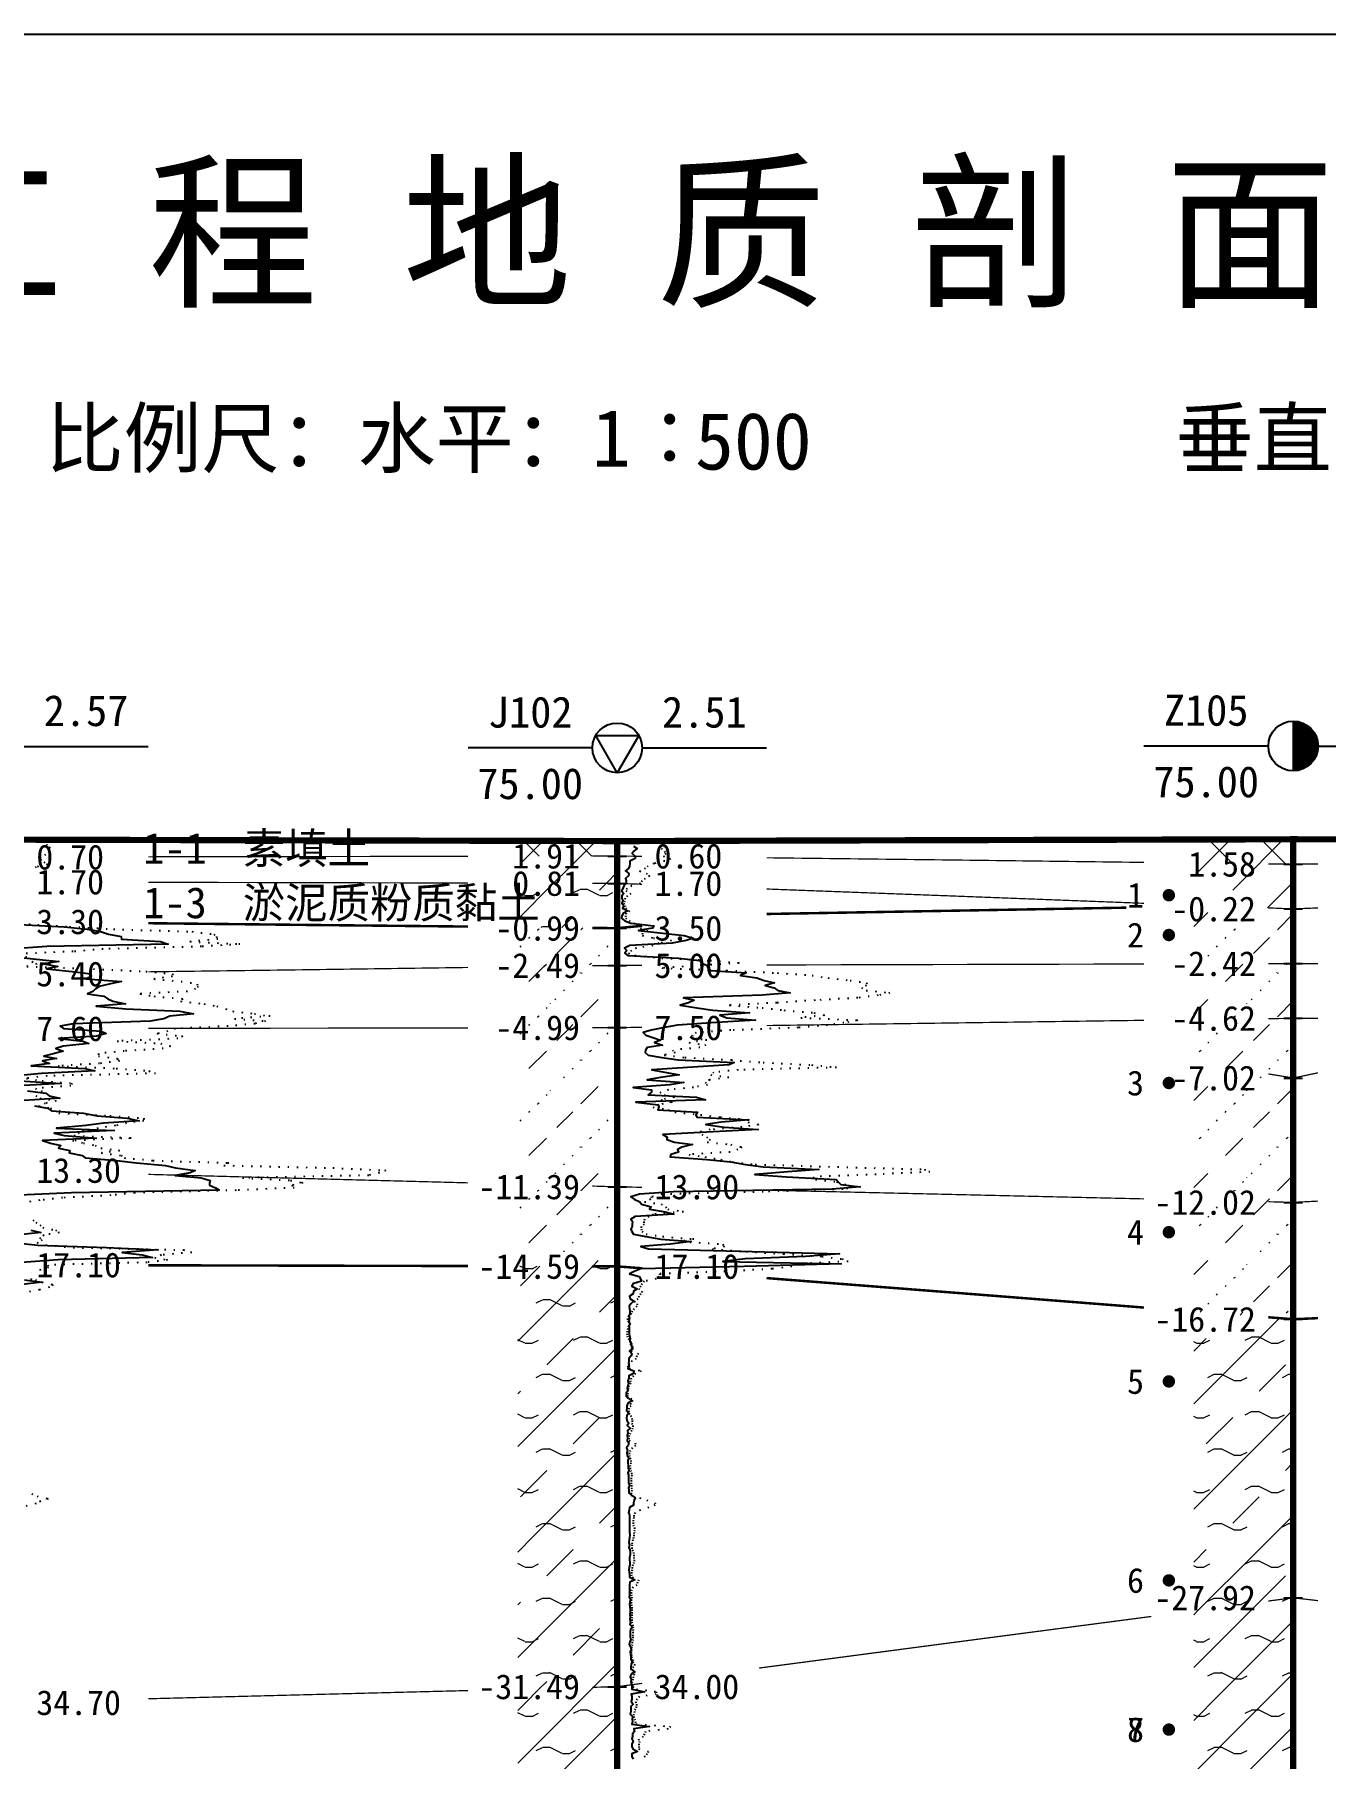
# Model space of a CAD drawing. Extents: x -37 to 3540, y -1485 to 297.
# Drawn here: x 2320.7 to 2424.5, y -747.6 to -609 of the extents above; entities that cross this region are included whole.
import ezdxf
from ezdxf.enums import TextEntityAlignment as Align

# ---------------------------------------------------------------- set-up
doc = ezdxf.new("R2010")
doc.units = 0
doc.linetypes.add('DOT', pattern=[6.35, 0, -6.35])
doc.layers.get('0').update_dxf_attribs({"linetype": 'CONTINUOUS'})
for name, color, linetype in [('CURVE', 200, 'CONTINUOUS'), ('FRAME', 7, 'CONTINUOUS'), ('HOLE', 41, 'CONTINUOUS'), ('SAMPLE', 1, 'CONTINUOUS'), ('STRATUM', 241, 'CONTINUOUS')]:
    doc.layers.add(name, color=color, linetype=linetype)
doc.layers.add('HATCH', color=7, linetype='CONTINUOUS', lineweight=13)
doc.styles.add('ST', font='')
doc.styles.get('ST').set_extended_font_data('SimSun')
pattern_1 = [(45, (2182.6135, -891), (-2.12132, 2.12132), [10, 0]), (135, (2182.6135, -891), (-2.12132, -2.12132), [10, 0])]
pattern_2 = [(45, (2182.6135, -891), (-4.24264, 4.24264), [10, 0]), (45, (2183.6745, -894.182), (-2.12132, 6.36396), [3, -3])]
pattern_3 = [(45, (2182.6135, -891), (-4.24264, 4.24264), [10, 0]), (45, (2183.6745, -894.182), (-2.12132, 6.36396), [3, -3]), (26.565, (2183.6876, -891.2536), (5.999823, 5.999812), [0.567, -12.849]), (0, (2183.1206, -891.2536), (0, 6), [0.567, -5.433]), (26.565, (2181.0322, -891), (5.999823, 5.999812), [0.567, -12.849]), (0, (2181.5393, -890.7464), (0, 6), [0.567, -5.433]), (153.435, (2183.1206, -891.2536), (-5.999818, -5e-06), [1.134, -12.2826]), (26.565, (2186.6876, -888.2536), (5.999823, 5.999812), [0.567, -12.849]), (0, (2186.1206, -888.2536), (0, 6), [0.567, -5.433]), (26.565, (2184.0322, -888), (5.999823, 5.999812), [0.567, -12.849]), (0, (2184.5393, -887.7464), (0, 6), [0.567, -5.433]), (153.435, (2186.1206, -888.2536), (-5.999818, -5e-06), [1.134, -12.2826])]
pattern_4 = [(45, (2182.6135, -891), (-7e-07, 6.99998), [1.97196, -7.92754]), (45, (2185.4264, -888.171), (-7e-07, 6.99998), [1.99367, -7.90583]), (45, (2187.681, -885.918), (-7e-07, 6.99998), [1.81361, -8.08588]), (26.565, (2182.6135, -887.5), (7, 7), [0.0965, -15.55598]), (36.8699, (2183.3135, -886.8), (7, 7), [0.19775, -34.80225]), (315, (2186.1135, -884.024), (6.99998, 1e-06), [0.03305, -9.86644]), (26.565, (2186.1135, -891), (7, 7), [0.14475, -15.50773]), (26.565, (2186.8135, -890.3), (7, 7), [0.10528, -15.5472]), (90, (2187.1635, -889.95), (-7, -5e-07), [0.02877, -6.97123]), (26.565, (2187.5135, -889.6), (7, 7), [0.091, -31.21394]), (36.8699, (2188.2135, -888.9), (7, 7), [0.11069, -34.88931]), (45, (2188.9135, -888.2), (-2e-07, 6.99998), [0.10911, -9.79038]), (315, (2189.5276, -887.452), (6.99998, 1e-06), [0.03305, -9.86644]), (36.8699, (2184.0135, -886.1), (7, 7), [0.10224, -34.89776]), (53.1301, (2184.7135, -885.4), (14, 21), [0.13438, -34.86562]), (53.1301, (2185.4135, -884.7), (14, 21), [0.12625, -34.87375])]
pattern_5 = [(45, (2182.6135, -891), (-2.12132, 2.12132), [10, 0]), (26.565, (2183.6876, -891.2536), (5.999823, 5.999812), [0.567, -12.849]), (0, (2183.1206, -891.2536), (0, 6), [0.567, -5.433]), (26.565, (2181.0322, -891), (5.999823, 5.999812), [0.567, -12.849]), (0, (2181.5393, -890.7464), (0, 6), [0.567, -5.433]), (153.435, (2183.1206, -891.2536), (-5.999818, -5e-06), [1.134, -12.2826]), (26.565, (2186.6876, -888.2536), (5.999823, 5.999812), [0.567, -12.849]), (0, (2186.1206, -888.2536), (0, 6), [0.567, -5.433]), (26.565, (2184.0322, -888), (5.999823, 5.999812), [0.567, -12.849]), (0, (2184.5393, -887.7464), (0, 6), [0.567, -5.433]), (153.435, (2186.1206, -888.2536), (-5.999818, -5e-06), [1.134, -12.2826])]

# ---------------------------------------------------------------- blocks, each defined once
blk = doc.blocks.new('图头_剖面图A3')
at = {"style": 'ST'}
for s, height, p in [('工 程 地 质 剖 面 图', 10, (-15.09, 10.79)), ('比例尺：水平：1∶            垂直：1∶', 4.6, (-11.5, -5.76))]:
    blk.add_text(s, height=height, dxfattribs=at).set_placement(p, align=Align.MIDDLE_CENTER)
for tag, height, p in [('01_剖面号', 10, (64.41, 11.39)), ('03＿纵向比例', 4.6, (50.43, -5.28)), ('02_横向比例', 4.6, (-18.82, -5.99))]:
    blk.add_attdef(tag, text='', height=height, dxfattribs=at).set_placement(p, align=Align.MIDDLE_LEFT)
blk = doc.blocks.new('H_cpt_hole')
for p, q in [((-1.73, 1), (1.73, 1)), ((0, -2), (-1.73, 1)), ((1.73, 1), (0, -2))]:
    blk.add_line(p, q)
blk.add_circle((0, 0), 2)
blk = doc.blocks.new('H_sam_hole')
blk.add_line((0, 2), (0, -2))
at = {"const_width": 2}
blk.add_lwpolyline([(0, -1, 0.414214), (1, 0, 0.414214), (0, 1, 1)], format="xyb", dxfattribs=at)
blk.add_circle((0, 0), 2)
blk = doc.blocks.new('SampleSoilUndisturbed')
at = {"const_width": 0.5}
blk.add_lwpolyline([(-0.25, 0, 1), (0.25, 0, 1)], format="xyb", close=True, dxfattribs=at)

msp = doc.modelspace()

# ---------------------------------------------------------------- hatches: boundary and pattern name
at = {"layer": 'HATCH'}
h = msp.add_hatch(dxfattribs=at)
h.set_pattern_fill('FZNT', color=32, style=0)
h.set_pattern_definition(pattern_2)
h.paths.add_polyline_path([(2367.54, -675.07), (2359.54, -675.08), (2359.54, -677.25), (2367.54, -677.27)])
h.paths.add_polyline_path([(2336.61, -681.26), (2363.28, -681.26), (2363.28, -676.31), (2336.61, -676.31)], flags=9)
h.paths.add_polyline_path([(2358.33, -678.76), (2365.03, -678.76), (2365.03, -675.82), (2358.33, -675.82)], flags=9)
h.paths.add_polyline_path([(2358.33, -676.56), (2365.03, -676.56), (2365.03, -673.62), (2358.33, -673.62)], flags=9)
h = msp.add_hatch(dxfattribs=at)
h.set_pattern_fill('STT', color=50, style=0)
h.set_pattern_definition(pattern_1)
h.paths.add_polyline_path([(2367.54, -673.87), (2359.54, -673.85), (2359.54, -675.08), (2367.54, -675.07)])
h.paths.add_polyline_path([(2358.33, -676.56), (2365.03, -676.56), (2365.03, -673.62), (2358.33, -673.62)], flags=9)
h = msp.add_hatch(dxfattribs=at)
h.set_pattern_fill('STT', color=50, style=0)
h.set_pattern_definition(pattern_1)
h.paths.add_polyline_path([(2421.89, -673.72), (2413.89, -673.74), (2413.89, -675.62), (2421.89, -675.72)])
h.paths.add_polyline_path([(2412.69, -677.21), (2419.38, -677.21), (2419.38, -674.27), (2412.69, -674.27)], flags=9)
h = msp.add_hatch(dxfattribs=at)
h.set_pattern_fill('FZNT', color=32, style=0)
h.set_pattern_definition(pattern_2)
h.paths.add_polyline_path([(2421.89, -675.72), (2413.89, -675.62), (2413.89, -679.02), (2421.89, -679.32)])
h.paths.add_polyline_path([(2411.26, -680.81), (2419.38, -680.81), (2419.38, -677.87), (2411.26, -677.87)], flags=9)
h.paths.add_polyline_path([(2412.69, -677.21), (2419.38, -677.21), (2419.38, -674.27), (2412.69, -674.27)], flags=9)
h = msp.add_hatch(dxfattribs=at)
h.set_pattern_fill('YNFNT', color=251, style=0)
h.set_pattern_definition(pattern_3)
h.paths.add_polyline_path([(2367.54, -677.27), (2359.54, -677.25), (2359.54, -680.78), (2367.54, -680.87)])
h.paths.add_polyline_path([(2336.61, -681.26), (2363.28, -681.26), (2363.28, -676.31), (2336.61, -676.31)], flags=9)
h.paths.add_polyline_path([(2356.9, -682.36), (2365.03, -682.36), (2365.03, -679.42), (2356.9, -679.42)], flags=9)
h.paths.add_polyline_path([(2358.33, -678.76), (2365.03, -678.76), (2365.03, -675.82), (2358.33, -675.82)], flags=9)
h = msp.add_hatch(dxfattribs=at)
h.set_pattern_fill('SZFT', color=52, style=0)
h.set_pattern_definition(pattern_4)
h.paths.add_polyline_path([(2421.89, -679.32), (2413.89, -679.02), (2413.89, -683.74), (2421.89, -683.72)])
h.paths.add_polyline_path([(2411.26, -685.2), (2419.38, -685.2), (2419.38, -682.3), (2411.26, -682.3)], flags=9)
h.paths.add_polyline_path([(2411.26, -680.81), (2419.38, -680.81), (2419.38, -677.87), (2411.26, -677.87)], flags=9)
h = msp.add_hatch(dxfattribs=at)
h.set_pattern_fill('SZFT', color=52, style=0)
h.set_pattern_definition(pattern_4)
h.paths.add_polyline_path([(2367.54, -680.87), (2359.54, -680.78), (2359.54, -683.98), (2367.54, -683.87)])
h.paths.add_polyline_path([(2356.9, -685.36), (2365.03, -685.36), (2365.03, -682.42), (2356.9, -682.42)], flags=9)
h.paths.add_polyline_path([(2356.9, -682.36), (2365.03, -682.36), (2365.03, -679.42), (2356.9, -679.42)], flags=9)
h = msp.add_hatch(dxfattribs=at)
h.set_pattern_fill('SZFT', color=52, style=0)
h.set_pattern_definition(pattern_4)
h.paths.add_polyline_path([(2367.54, -683.87), (2359.54, -683.98), (2359.54, -688.88), (2367.54, -688.87)])
h.paths.add_polyline_path([(2356.9, -690.36), (2365.03, -690.36), (2365.03, -687.42), (2356.9, -687.42)], flags=9)
h.paths.add_polyline_path([(2356.9, -685.36), (2365.03, -685.36), (2365.03, -682.42), (2356.9, -682.42)], flags=9)
h = msp.add_hatch(dxfattribs=at)
h.set_pattern_fill('SZFT', color=52, style=0)
h.set_pattern_definition(pattern_4)
h.paths.add_polyline_path([(2421.89, -683.72), (2413.89, -683.74), (2413.89, -688.23), (2421.89, -688.12)])
h.paths.add_polyline_path([(2411.26, -689.61), (2419.38, -689.61), (2419.38, -686.67), (2411.26, -686.67)], flags=9)
h.paths.add_polyline_path([(2411.26, -685.2), (2419.38, -685.2), (2419.38, -682.3), (2411.26, -682.3)], flags=9)
h = msp.add_hatch(dxfattribs=at)
h.set_pattern_fill('SZFT', color=52, style=0)
h.set_pattern_definition(pattern_4)
h.paths.add_polyline_path([(2367.54, -688.87), (2359.54, -688.88), (2359.54, -701.45), (2367.54, -701.67)])
h.paths.add_polyline_path([(2355.47, -703.16), (2365.03, -703.16), (2365.03, -700.22), (2355.47, -700.22)], flags=9)
h.paths.add_polyline_path([(2356.9, -690.36), (2365.03, -690.36), (2365.03, -687.42), (2356.9, -687.42)], flags=9)
h = msp.add_hatch(dxfattribs=at)
h.set_pattern_fill('SZFT', color=52, style=0)
h.set_pattern_definition(pattern_4)
h.paths.add_polyline_path([(2421.89, -688.12), (2413.89, -688.23), (2413.89, -691.62), (2421.89, -692.92)])
h.paths.add_polyline_path([(2411.26, -694.41), (2419.38, -694.41), (2419.38, -691.47), (2411.26, -691.47)], flags=9)
h.paths.add_polyline_path([(2411.26, -689.61), (2419.38, -689.61), (2419.38, -686.67), (2411.26, -686.67)], flags=9)
h = msp.add_hatch(dxfattribs=at)
h.set_pattern_fill('SZFT', color=52, style=0)
h.set_pattern_definition(pattern_4)
h.paths.add_polyline_path([(2421.89, -692.92), (2413.89, -691.62), (2413.89, -702.73), (2421.89, -702.92)])
h.paths.add_polyline_path([(2409.83, -704.41), (2419.38, -704.41), (2419.38, -701.47), (2409.83, -701.47)], flags=9)
h.paths.add_polyline_path([(2411.26, -694.41), (2419.38, -694.41), (2419.38, -691.47), (2411.26, -691.47)], flags=9)
h = msp.add_hatch(dxfattribs=at)
h.set_pattern_fill('SZFT', color=52, style=0)
h.set_pattern_definition(pattern_4)
h.paths.add_polyline_path([(2367.54, -701.67), (2359.54, -701.45), (2359.54, -708.05), (2367.54, -708.07)])
h.paths.add_polyline_path([(2355.47, -709.56), (2365.03, -709.56), (2365.03, -706.62), (2355.47, -706.62)], flags=9)
h.paths.add_polyline_path([(2355.47, -703.16), (2365.03, -703.16), (2365.03, -700.22), (2355.47, -700.22)], flags=9)
h = msp.add_hatch(dxfattribs=at)
h.set_pattern_fill('SZFT', color=52, style=0)
h.set_pattern_definition(pattern_4)
h.paths.add_polyline_path([(2421.89, -702.92), (2413.89, -702.73), (2413.89, -711.69), (2421.89, -712.32)])
h.paths.add_polyline_path([(2409.83, -713.81), (2419.38, -713.81), (2419.38, -710.87), (2409.83, -710.87)], flags=9)
h.paths.add_polyline_path([(2409.83, -704.41), (2419.38, -704.41), (2419.38, -701.47), (2409.83, -701.47)], flags=9)
h = msp.add_hatch(dxfattribs=at)
h.set_pattern_fill('YNFNT', color=251, style=0)
h.set_pattern_definition(pattern_3)
h.paths.add_polyline_path([(2367.54, -708.07), (2359.54, -708.05), (2359.54, -742.07), (2367.54, -741.87)])
h.paths.add_polyline_path([(2355.47, -743.36), (2365.03, -743.36), (2365.03, -740.42), (2355.47, -740.42)], flags=9)
h.paths.add_polyline_path([(2355.47, -709.56), (2365.03, -709.56), (2365.03, -706.62), (2355.47, -706.62)], flags=9)
h = msp.add_hatch(dxfattribs=at)
h.set_pattern_fill('YNFNT', color=251, style=0)
h.set_pattern_definition(pattern_3)
h.paths.add_polyline_path([(2421.89, -712.32), (2413.89, -711.69), (2413.89, -735.77), (2421.89, -734.72)])
h.paths.add_polyline_path([(2409.83, -736.21), (2419.38, -736.21), (2419.38, -733.27), (2409.83, -733.27)], flags=9)
h.paths.add_polyline_path([(2409.83, -713.81), (2419.38, -713.81), (2419.38, -710.87), (2409.83, -710.87)], flags=9)
h = msp.add_hatch(dxfattribs=at)
h.set_pattern_fill('YNNT', color=251, style=0)
h.set_pattern_definition(pattern_5)
h.paths.add_polyline_path([(2421.89, -734.72), (2413.89, -735.77), (2413.89, -752.29), (2421.89, -751.92)])
h.paths.add_polyline_path([(2409.83, -753.41), (2419.38, -753.41), (2419.38, -750.47), (2409.83, -750.47)], flags=9)
h.paths.add_polyline_path([(2409.83, -736.21), (2419.38, -736.21), (2419.38, -733.27), (2409.83, -733.27)], flags=9)
h = msp.add_hatch(dxfattribs=at)
h.set_pattern_fill('YNNT', color=251, style=0)
h.set_pattern_definition(pattern_5)
h.paths.add_polyline_path([(2367.54, -741.87), (2359.54, -742.07), (2359.54, -754.22), (2367.54, -754.47)])
h.paths.add_polyline_path([(2355.47, -755.96), (2365.03, -755.96), (2365.03, -753.02), (2355.47, -753.02)], flags=9)
h.paths.add_polyline_path([(2355.47, -743.36), (2365.03, -743.36), (2365.03, -740.42), (2355.47, -740.42)], flags=9)

# ---------------------------------------------------------------- linework, layer by layer
at = {"layer": 'CURVE', "color": 100, "linetype": 'DOT', "ltscale": 0.1}
for points in [[(2321.62, -674.15), (2321.94, -674.35), (2321.82, -674.55), (2321.86, -674.75), (2321.57, -674.95), (2321.14, -675.15), (2321.17, -675.35), (2321.43, -675.55), (2321.72, -675.75), (2320.83, -675.95), (2320.31, -676.15)], [(2371.35, -674.27), (2371.07, -674.47), (2371.35, -674.67), (2371.45, -674.87), (2371.23, -675.07), (2371.83, -675.27), (2371.36, -675.47), (2370.5, -675.67), (2370.01, -675.87), (2369.82, -676.07), (2369.34, -676.27), (2369.86, -676.47), (2370.15, -676.67), (2369.77, -676.87), (2369.54, -677.07), (2369.41, -677.27), (2368.68, -677.47), (2368.34, -677.67), (2368.23, -677.87), (2368.63, -678.07), (2368.37, -678.27), (2368.17, -678.47), (2368.13, -678.67), (2368.04, -678.87), (2368.15, -679.07), (2368.2, -679.27), (2368.52, -679.47), (2368.25, -679.67), (2368.2, -679.87), (2368.21, -680.07), (2368.49, -680.27), (2368.86, -680.47), (2369.12, -680.67), (2369.4, -680.87), (2370.01, -681.07), (2369.56, -681.27), (2369.55, -681.47), (2370.44, -681.67), (2371.91, -681.87), (2370.92, -682.07), (2370.41, -682.27), (2369.08, -682.47), (2368.69, -682.67), (2368.42, -682.87), (2368.96, -683.07), (2371.11, -683.27), (2375.02, -683.47), (2377.33, -683.67), (2374.31, -683.87), (2371.13, -684.07), (2376.33, -684.27), (2380.4, -684.47), (2383.2, -684.67), (2384.47, -684.87), (2386.26, -685.07), (2387.6, -685.27), (2387.57, -685.47), (2387.18, -685.67), (2387.55, -685.87), (2389.46, -686.07), (2388.53, -686.27), (2386.88, -686.47), (2383.44, -686.67), (2380.37, -686.87), (2376.55, -687.07), (2379.18, -687.27), (2380.94, -687.47), (2383.35, -687.67), (2384.19, -687.87), (2382.3, -688.07), (2386.89, -688.27), (2385.77, -688.47), (2384.44, -688.67), (2382.09, -688.87), (2376.67, -689.07), (2373.89, -689.27), (2373.59, -689.47), (2373.53, -689.67), (2374.73, -689.87), (2373.3, -690.07), (2374.66, -690.27), (2374.19, -690.47), (2371.97, -690.67), (2372.19, -690.87), (2371.32, -691.07), (2372.97, -691.27), (2376.7, -691.47), (2379.26, -691.67), (2383.17, -691.87), (2385.16, -692.07), (2377.26, -692.27), (2375.29, -692.47), (2375.05, -692.67), (2376.5, -692.87), (2374.97, -693.07), (2374.61, -693.27), (2374.8, -693.47), (2373.67, -693.67), (2371.65, -693.87), (2370.95, -694.07), (2371.3, -694.27), (2372.15, -694.47), (2371.04, -694.67), (2371.95, -694.87), (2370.89, -695.07), (2370.42, -695.27), (2371.62, -695.47), (2372.17, -695.67), (2374.23, -695.87), (2375.81, -696.07), (2378, -696.27), (2378.05, -696.47), (2378.93, -696.67), (2377.56, -696.87), (2375.02, -697.07), (2374.09, -697.27), (2374.34, -697.47), (2374.71, -697.67), (2375, -697.87), (2374.78, -698.07), (2376.66, -698.27), (2377.56, -698.47), (2377.24, -698.67), (2376.62, -698.87), (2373.31, -699.07), (2374.58, -699.27), (2375.84, -699.47), (2376.79, -699.67), (2378.64, -699.87), (2385.25, -700.07), (2392.22, -700.27), (2392.68, -700.47), (2388.36, -700.67), (2383.28, -700.87), (2383.48, -701.07), (2385.18, -701.27), (2385.81, -701.47), (2386.8, -701.67), (2385.68, -701.87), (2379.28, -702.07), (2371.14, -702.27), (2370.3, -702.47), (2370.23, -702.67), (2369.73, -702.87), (2371.07, -703.07), (2371.44, -703.27), (2371.6, -703.47), (2372.86, -703.67), (2370.45, -703.87), (2370.08, -704.07), (2369.73, -704.27), (2369.67, -704.47), (2369.7, -704.67), (2369.45, -704.87), (2369.47, -705.07), (2369.52, -705.27), (2369.85, -705.47), (2371.18, -705.67), (2373.7, -705.87), (2372.64, -706.07), (2376.02, -706.27), (2376.15, -706.47), (2375.17, -706.67), (2377.91, -706.87), (2380.89, -707.07), (2384, -707.27), (2385.61, -707.47), (2386.1, -707.67), (2382, -707.87), (2381.57, -708.07), (2379.99, -708.27), (2376.22, -708.47), (2370.97, -708.67), (2370.88, -708.87), (2370.68, -709.07), (2369.71, -709.27), (2369.54, -709.47), (2369.44, -709.67), (2369.26, -709.87), (2369.53, -710.07), (2369.44, -710.27), (2369.28, -710.47), (2369.18, -710.67), (2368.91, -710.87), (2369.15, -711.07), (2369.11, -711.27), (2368.89, -711.47), (2368.76, -711.67), (2368.68, -711.87), (2368.45, -712.07), (2368.36, -712.27), (2368.37, -712.47), (2368.6, -712.67), (2368.46, -712.87), (2368.38, -713.07), (2368.34, -713.27), (2368.32, -713.47), (2368.33, -713.67), (2368.42, -713.87), (2368.63, -714.07), (2368.55, -714.27), (2368.76, -714.47), (2368.72, -714.67), (2368.65, -714.87), (2369.24, -715.07), (2369.1, -715.27), (2369.07, -715.47), (2368.73, -715.67), (2368.53, -715.87), (2368.37, -716.07), (2368.5, -716.27), (2369.47, -716.47), (2369, -716.67), (2368.85, -716.87), (2368.67, -717.07), (2368.57, -717.27), (2368.63, -717.47), (2368.47, -717.67), (2368.44, -717.87), (2368.34, -718.07), (2368.39, -718.27), (2368.33, -718.47), (2368.63, -718.67), (2368.8, -718.87), (2368.61, -719.07), (2368.62, -719.27), (2368.46, -719.47), (2368.44, -719.67), (2368.49, -719.87), (2368.61, -720.07), (2368.72, -720.27), (2368.75, -720.47), (2368.72, -720.67), (2368.8, -720.87), (2368.76, -721.07), (2368.72, -721.27), (2368.59, -721.47), (2368.49, -721.67), (2368.47, -721.87), (2368.49, -722.07), (2368.99, -722.27), (2369.01, -722.47), (2368.77, -722.67), (2368.59, -722.87), (2368.49, -723.07), (2368.49, -723.27), (2368.56, -723.47), (2368.64, -723.67), (2368.63, -723.87), (2368.56, -724.07), (2368.57, -724.27), (2368.61, -724.47), (2368.68, -724.67), (2368.71, -724.87), (2368.67, -725.07), (2368.67, -725.27), (2368.65, -725.47), (2368.69, -725.67), (2368.68, -725.87), (2368.71, -726.07), (2368.65, -726.27), (2368.65, -726.47), (2369.34, -726.67), (2369.91, -726.87), (2370.56, -727.07), (2370.59, -727.27), (2370.09, -727.47), (2369.4, -727.67), (2368.97, -727.87), (2368.86, -728.07), (2368.87, -728.27), (2368.83, -728.47), (2368.81, -728.67), (2368.81, -728.87), (2368.92, -729.07), (2368.92, -729.27), (2368.89, -729.47), (2368.88, -729.67), (2368.84, -729.87), (2368.79, -730.07), (2368.72, -730.27), (2368.73, -730.47), (2368.71, -730.67), (2368.73, -730.87), (2368.84, -731.07), (2368.86, -731.27), (2368.86, -731.47), (2368.9, -731.67), (2368.88, -731.87), (2368.78, -732.07), (2368.75, -732.27), (2368.73, -732.47), (2368.69, -732.67), (2368.66, -732.87), (2368.74, -733.07), (2369.26, -733.27), (2369.17, -733.47), (2369.11, -733.67), (2368.83, -733.87), (2368.68, -734.07), (2368.66, -734.27), (2368.65, -734.47), (2368.7, -734.67), (2368.67, -734.87), (2368.67, -735.07), (2368.67, -735.27), (2368.71, -735.47), (2368.72, -735.67), (2368.71, -735.87), (2368.7, -736.07), (2368.72, -736.27), (2368.72, -736.47), (2368.72, -736.67), (2368.76, -736.87), (2368.8, -737.07), (2368.81, -737.27), (2368.79, -737.47), (2368.77, -737.67), (2368.8, -737.87), (2368.8, -738.07), (2368.73, -738.27), (2368.73, -738.47), (2368.68, -738.67), (2368.69, -738.87), (2368.65, -739.07), (2368.68, -739.27), (2368.68, -739.47), (2368.81, -739.67), (2368.79, -739.87), (2368.94, -740.07), (2368.85, -740.27), (2368.73, -740.47), (2368.87, -740.67), (2368.91, -740.87), (2368.82, -741.07), (2368.79, -741.27), (2368.72, -741.47), (2368.77, -741.67), (2368.8, -741.87), (2369.06, -742.07), (2370.66, -742.27), (2370.68, -742.47), (2369.34, -742.67), (2369.15, -742.87), (2369.01, -743.07), (2369.08, -743.27), (2369.08, -743.47), (2369, -743.67), (2368.92, -743.87), (2368.85, -744.07), (2368.85, -744.27), (2368.93, -744.47), (2368.97, -744.67), (2369.04, -744.87), (2371.83, -745.07), (2371.63, -745.27), (2369.81, -745.47), (2369.74, -745.67), (2369.62, -745.87), (2369.24, -746.07), (2369.34, -746.27), (2369.27, -746.47), (2369.28, -746.67), (2369.25, -746.87), (2370.03, -747.07), (2369.95, -747.27), (2369.77, -747.47), (2369.4, -747.67)], [(2320.23, -680.55), (2323.5, -680.75), (2327.03, -680.95), (2333.33, -681.15), (2335.1, -681.35), (2335.3, -681.55), (2335.43, -681.75), (2333.18, -681.95), (2337.2, -682.15), (2334.11, -682.35), (2326.2, -682.55), (2323.79, -682.75), (2318.86, -682.95)], [(2319.95, -683.15), (2320.69, -683.35), (2320.48, -683.55), (2320.87, -683.75), (2320.07, -683.95), (2325.42, -684.15), (2329.63, -684.35), (2331.8, -684.55), (2331.78, -684.75), (2330.28, -684.95), (2332.47, -685.15), (2333.77, -685.35), (2333.83, -685.55), (2333.64, -685.75), (2332.98, -685.95), (2329.16, -686.15), (2330.28, -686.35), (2332.61, -686.55), (2332.42, -686.75), (2334.31, -686.95), (2335.34, -687.15), (2336.04, -687.35), (2336.6, -687.55), (2338.36, -687.75), (2339.62, -687.95), (2336.77, -688.15), (2339.26, -688.35), (2338.42, -688.55), (2336.26, -688.75), (2332, -688.95), (2331.41, -689.15), (2330.53, -689.35), (2332.6, -689.55), (2332.22, -689.75), (2327.34, -689.95), (2330.83, -690.15), (2331.63, -690.35), (2331.04, -690.55), (2327.9, -690.75), (2325.82, -690.95), (2325.82, -691.15), (2327.36, -691.35), (2327.52, -691.55), (2325.92, -691.75), (2322.57, -691.95), (2327.26, -692.15), (2329.88, -692.35), (2330.42, -692.55), (2321.69, -692.75), (2320.03, -692.95), (2321.29, -693.15), (2323.71, -693.35), (2323.61, -693.55), (2320.75, -693.75), (2321.23, -693.95), (2321.5, -694.15), (2320.78, -694.35), (2321.1, -694.55), (2322.42, -694.75), (2321.54, -694.95), (2321.01, -695.15), (2321.94, -695.35), (2322.73, -695.55), (2322.63, -695.75), (2326.75, -695.95), (2329.48, -696.15), (2329.47, -696.35), (2328.09, -696.55), (2327.2, -696.75), (2325.79, -696.95), (2324.63, -697.15), (2324.28, -697.35), (2323.85, -697.55), (2328.45, -697.75), (2323.74, -697.95), (2324.61, -698.15), (2325.55, -698.35), (2326.02, -698.55), (2327.52, -698.75), (2326.05, -698.95), (2327.66, -699.15), (2327.89, -699.35), (2330.2, -699.55), (2336.3, -699.75), (2335.9, -699.95), (2344.67, -700.15), (2348.93, -700.35), (2348.41, -700.55), (2347.56, -700.75), (2337.41, -700.95), (2341.27, -701.15), (2342.25, -701.35), (2341.34, -701.55), (2341.57, -701.75), (2336.89, -701.95), (2328.73, -702.15), (2326.83, -702.35), (2322.94, -702.55), (2321.11, -702.75), (2319.68, -702.95)], [(2320.55, -704.35), (2320.78, -704.55), (2321.11, -704.75), (2321.34, -704.95), (2322.37, -705.15), (2322.67, -705.35), (2321.45, -705.55), (2321.09, -705.75), (2321.3, -705.95), (2320.88, -706.15), (2321.6, -706.35), (2323.79, -706.55), (2332.65, -706.75), (2333.32, -706.95), (2330.89, -707.15), (2330.34, -707.35), (2331.37, -707.55), (2329.74, -707.75), (2321.75, -707.95), (2321.81, -708.15), (2321.18, -708.35), (2320.47, -708.55)], [(2319.64, -708.95), (2320.75, -709.15), (2321.29, -709.35), (2322.19, -709.55), (2321.89, -709.75), (2321.09, -709.95), (2320.05, -710.15)], [(2320.47, -726.35), (2320.89, -726.55), (2321.77, -726.75), (2321.18, -726.95), (2320.82, -727.15), (2319.99, -727.35)]]:
    msp.add_lwpolyline(points, dxfattribs=at)
at = {"layer": 'CURVE', "color": 30, "linetype": 'Continuous'}
for points in [[(2368.84, -674.27), (2369.14, -674.47), (2368.86, -674.67), (2368.75, -674.87), (2368.98, -675.07), (2368.98, -675.27), (2368.56, -675.47), (2368.54, -675.67), (2368.53, -675.87), (2368.44, -676.07), (2368.21, -676.27), (2368.47, -676.47), (2368.43, -676.67), (2368.21, -676.87), (2368.25, -677.07), (2368.26, -677.27), (2368.06, -677.47), (2367.98, -677.67), (2367.89, -677.87), (2368.07, -678.07), (2367.91, -678.27), (2367.91, -678.47), (2367.99, -678.67), (2367.91, -678.87), (2368.08, -679.07), (2367.96, -679.27), (2368.4, -679.47), (2368.04, -679.67), (2367.92, -679.87), (2367.89, -680.07), (2368.14, -680.27), (2368.62, -680.47), (2370.49, -680.67), (2370.38, -680.87), (2369.26, -681.07), (2371.19, -681.27), (2372.91, -681.47), (2373.64, -681.67), (2373.09, -681.87), (2371.95, -682.07), (2368.56, -682.27), (2368.11, -682.47), (2368.3, -682.67), (2368.15, -682.87), (2368.4, -683.07), (2372.46, -683.27), (2374.18, -683.47), (2374.28, -683.67), (2374.77, -683.87), (2374.83, -684.07), (2375.06, -684.27), (2377.9, -684.47), (2377.45, -684.67), (2378.77, -684.87), (2379.35, -685.07), (2380.18, -685.27), (2379.44, -685.47), (2380.16, -685.67), (2380.44, -685.87), (2381.44, -686.07), (2379.18, -686.27), (2372.86, -686.47), (2373.72, -686.67), (2373.28, -686.87), (2372.6, -687.07), (2373.95, -687.27), (2375.22, -687.47), (2378.18, -687.67), (2375.79, -687.87), (2376.34, -688.07), (2378.65, -688.27), (2375.1, -688.47), (2372.38, -688.67), (2371.34, -688.87), (2370.27, -689.07), (2369.61, -689.27), (2369.83, -689.47), (2370.41, -689.67), (2371.02, -689.87), (2370.53, -690.07), (2371.17, -690.27), (2369.95, -690.47), (2369.8, -690.67), (2369.77, -690.87), (2370.03, -691.07), (2371.11, -691.27), (2372.44, -691.47), (2376.95, -691.67), (2376.53, -691.87), (2373.2, -692.07), (2370.33, -692.27), (2371.5, -692.47), (2372.51, -692.67), (2371.02, -692.87), (2369.95, -693.07), (2372.88, -693.27), (2371.76, -693.47), (2368.83, -693.67), (2370.28, -693.87), (2370.28, -694.07), (2370.03, -694.27), (2373.92, -694.47), (2374.63, -694.67), (2369.03, -694.87), (2370.83, -695.07), (2370.89, -695.27), (2370.79, -695.47), (2373.98, -695.67), (2373.87, -695.87), (2373.94, -696.07), (2378.13, -696.27), (2375.9, -696.47), (2374.67, -696.67), (2376.14, -696.87), (2378.88, -697.07), (2374.74, -697.27), (2371.2, -697.47), (2371.56, -697.67), (2371.52, -697.87), (2372.14, -698.07), (2373.58, -698.27), (2372.72, -698.47), (2372.38, -698.67), (2372.46, -698.87), (2371.84, -699.07), (2371.78, -699.27), (2374.74, -699.47), (2376.64, -699.67), (2377.84, -699.87), (2379.26, -700.07), (2383.75, -700.27), (2381.25, -700.47), (2378.61, -700.67), (2381.16, -700.87), (2385.14, -701.07), (2385.31, -701.27), (2385.51, -701.47), (2387.07, -701.67), (2384.81, -701.87), (2372.07, -702.07), (2369.33, -702.27), (2368.63, -702.47), (2368.91, -702.67), (2369.36, -702.87), (2369.49, -703.07), (2370.26, -703.27), (2370.14, -703.47), (2371.39, -703.67), (2372.09, -703.87), (2368.99, -704.07), (2368.62, -704.27), (2368.77, -704.47), (2368.75, -704.67), (2368.75, -704.87), (2368.62, -705.07), (2368.71, -705.27), (2368.84, -705.47), (2369.83, -705.67), (2371.05, -705.87), (2373.47, -706.07), (2371.78, -706.27), (2369.44, -706.47), (2370.06, -706.67), (2378.39, -706.87), (2385.41, -707.07), (2382.68, -707.27), (2377.81, -707.47), (2376.02, -707.67), (2385.55, -707.87), (2377.75, -708.07), (2369.44, -708.27), (2368.89, -708.47), (2368.53, -708.67), (2369.29, -708.87), (2369.41, -709.07), (2369.48, -709.27), (2368.79, -709.47), (2368.7, -709.67), (2369.15, -709.87), (2368.85, -710.07), (2368.81, -710.27), (2368.51, -710.47), (2368.58, -710.67), (2368.87, -710.87), (2368.62, -711.07), (2368.49, -711.27), (2368.53, -711.47), (2368.54, -711.67), (2368.56, -711.87), (2368.46, -712.07), (2368.53, -712.27), (2368.46, -712.47), (2368.51, -712.67), (2368.5, -712.87), (2368.49, -713.07), (2368.49, -713.27), (2368.49, -713.47), (2368.53, -713.67), (2368.58, -713.87), (2368.54, -714.07), (2368.68, -714.27), (2368.66, -714.47), (2368.78, -714.67), (2368.53, -714.87), (2368.72, -715.07), (2368.67, -715.27), (2368.46, -715.47), (2368.47, -715.67), (2368.43, -715.87), (2368.5, -716.07), (2368.38, -716.27), (2368.88, -716.47), (2368.85, -716.67), (2368.47, -716.87), (2368.46, -717.07), (2368.38, -717.27), (2368.43, -717.47), (2368.4, -717.67), (2368.33, -717.87), (2368.39, -718.07), (2368.26, -718.27), (2368.26, -718.47), (2368.42, -718.67), (2368.75, -718.87), (2368.4, -719.07), (2368.3, -719.27), (2368.3, -719.47), (2368.28, -719.67), (2368.46, -719.87), (2368.3, -720.07), (2368.29, -720.27), (2368.31, -720.47), (2368.48, -720.67), (2368.33, -720.87), (2368.58, -721.07), (2368.37, -721.27), (2368.38, -721.47), (2368.34, -721.67), (2368.37, -721.87), (2368.33, -722.07), (2368.46, -722.27), (2368.42, -722.47), (2368.29, -722.67), (2368.35, -722.87), (2368.31, -723.07), (2368.33, -723.27), (2368.47, -723.47), (2368.39, -723.67), (2368.4, -723.87), (2368.41, -724.07), (2368.41, -724.27), (2368.47, -724.47), (2368.4, -724.67), (2368.44, -724.87), (2368.45, -725.07), (2368.43, -725.27), (2368.43, -725.47), (2368.51, -725.67), (2368.44, -725.87), (2368.46, -726.07), (2368.46, -726.27), (2368.68, -726.47), (2368.99, -726.67), (2368.91, -726.87), (2368.85, -727.07), (2368.85, -727.27), (2368.51, -727.47), (2368.49, -727.67), (2368.44, -727.87), (2368.53, -728.07), (2368.53, -728.27), (2368.51, -728.47), (2368.51, -728.67), (2368.52, -728.87), (2368.51, -729.07), (2368.53, -729.27), (2368.53, -729.47), (2368.54, -729.67), (2368.52, -729.87), (2368.5, -730.07), (2368.46, -730.27), (2368.51, -730.47), (2368.48, -730.67), (2368.54, -730.87), (2368.57, -731.07), (2368.57, -731.27), (2368.53, -731.47), (2368.52, -731.67), (2368.56, -731.87), (2368.54, -732.07), (2368.49, -732.27), (2368.48, -732.47), (2368.49, -732.67), (2368.51, -732.87), (2368.52, -733.07), (2368.95, -733.27), (2368.56, -733.47), (2368.53, -733.67), (2368.52, -733.87), (2368.51, -734.07), (2368.53, -734.27), (2368.52, -734.47), (2368.49, -734.67), (2368.6, -734.87), (2368.54, -735.07), (2368.53, -735.27), (2368.54, -735.47), (2368.57, -735.67), (2368.59, -735.87), (2368.54, -736.07), (2368.57, -736.27), (2368.54, -736.47), (2368.6, -736.67), (2368.55, -736.87), (2368.77, -737.07), (2368.61, -737.27), (2368.57, -737.47), (2368.57, -737.67), (2368.57, -737.87), (2368.62, -738.07), (2368.54, -738.27), (2368.5, -738.47), (2368.6, -738.67), (2368.66, -738.87), (2368.57, -739.07), (2368.61, -739.27), (2368.62, -739.47), (2368.62, -739.67), (2368.73, -739.87), (2368.66, -740.07), (2368.62, -740.27), (2368.62, -740.47), (2368.94, -740.67), (2368.66, -740.87), (2368.59, -741.07), (2368.65, -741.27), (2368.62, -741.47), (2368.69, -741.67), (2368.72, -741.87), (2368.7, -742.07), (2369.72, -742.27), (2368.65, -742.47), (2368.71, -742.67), (2368.71, -742.87), (2368.66, -743.07), (2368.81, -743.27), (2368.64, -743.47), (2368.63, -743.67), (2368.62, -743.87), (2368.57, -744.07), (2368.77, -744.27), (2368.73, -744.47), (2368.77, -744.67), (2368.72, -744.87), (2370.13, -745.07), (2368.88, -745.27), (2368.93, -745.47), (2368.76, -745.67), (2368.77, -745.87), (2368.71, -746.07), (2368.81, -746.27), (2368.7, -746.47), (2368.71, -746.67), (2368.8, -746.87), (2369.16, -747.07), (2368.72, -747.27), (2368.7, -747.47), (2368.84, -747.67)], [(2318.96, -680.55), (2323.07, -680.75), (2324.93, -680.95), (2326, -681.15), (2326.63, -681.35), (2327.65, -681.55), (2327.67, -681.75), (2330.82, -681.95), (2331.43, -682.15), (2321.68, -682.35), (2318.7, -682.55)], [(2318.87, -683.15), (2320.83, -683.35), (2322.64, -683.55), (2321.43, -683.75), (2322.57, -683.95), (2321.66, -684.15), (2323.71, -684.35), (2325.22, -684.55), (2325.25, -684.75), (2324.84, -684.95), (2327.69, -685.15), (2326.8, -685.35), (2325.89, -685.55), (2325.58, -685.75), (2325.36, -685.95), (2324.95, -686.15), (2326.27, -686.35), (2326.58, -686.55), (2326.98, -686.75), (2327.99, -686.95), (2325.64, -687.15), (2328.02, -687.35), (2332.36, -687.55), (2333.46, -687.75), (2331.56, -687.95), (2331.08, -688.15), (2329.97, -688.35), (2323.79, -688.55), (2322.75, -688.75), (2323.02, -688.95), (2326.03, -689.15), (2326.44, -689.35), (2325.67, -689.55), (2322.64, -689.75), (2324.58, -689.95), (2325.04, -690.15), (2322.98, -690.35), (2322.39, -690.55), (2322.98, -690.75), (2322.28, -690.95), (2321.42, -691.15), (2322.45, -691.35), (2321.33, -691.55), (2321.89, -691.75), (2320.41, -691.95), (2324.72, -692.15), (2325.54, -692.35), (2321.24, -692.55), (2319.27, -692.75)], [(2319.49, -693.15), (2322.82, -693.35), (2319.29, -693.55)], [(2320.11, -693.95), (2321.6, -694.15), (2321.85, -694.35), (2322.72, -694.55), (2319.44, -694.75)], [(2320.67, -695.15), (2321.72, -695.35), (2322.06, -695.55), (2324.61, -695.75), (2325.72, -695.95), (2328.13, -696.15), (2329.1, -696.35), (2326.23, -696.55), (2324.84, -696.75), (2322.44, -696.95), (2327.08, -697.15), (2322.27, -697.35), (2323.07, -697.55), (2325.65, -697.75), (2321.32, -697.95), (2321.97, -698.15), (2322.81, -698.35), (2322.6, -698.55), (2323.53, -698.75), (2323.47, -698.95), (2324.51, -699.15), (2324.76, -699.35), (2327.27, -699.55), (2328.89, -699.75), (2331.21, -699.95), (2332.03, -700.15), (2333.59, -700.35), (2333.21, -700.55), (2331.99, -700.75), (2334.08, -700.95), (2334.82, -701.15), (2334.75, -701.35), (2334.74, -701.55), (2335.23, -701.75), (2335.54, -701.95), (2323.67, -702.15), (2319.48, -702.35)], [(2320.4, -705.15), (2321.18, -705.35), (2319.22, -705.55)], [(2318.97, -706.15), (2320.94, -706.35), (2326.47, -706.55), (2330.63, -706.75), (2327.74, -706.95), (2329.33, -707.15), (2330.17, -707.35), (2322.58, -707.55), (2319.67, -707.75)], [(2319.87, -709.15), (2321.26, -709.35), (2319.48, -709.55)]]:
    msp.add_lwpolyline(points, dxfattribs=at)
at = {"layer": 'FRAME', "linetype": 'Continuous'}
msp.add_line((2602.36, -609), (2164.66, -609), dxfattribs=at)
at = {"layer": 'HOLE', "linetype": 'Continuous'}
for points in [[(2319.83, -666.25), (2329.83, -666.25)], [(2365.54, -666.37), (2355.54, -666.37)], [(2369.54, -666.37), (2379.54, -666.37)], [(2419.89, -666.22), (2409.89, -666.22)], [(2423.89, -666.22), (2433.89, -666.22)], [(2366.79, -675.07), (2368.29, -675.07)], [(2421.14, -675.72), (2422.64, -675.72)], [(2366.79, -677.27), (2368.29, -677.27)], [(2421.14, -679.32), (2422.64, -679.32)], [(2366.79, -680.87), (2368.29, -680.87)], [(2366.79, -683.87), (2368.29, -683.87)], [(2421.14, -683.72), (2422.64, -683.72)], [(2366.79, -688.87), (2368.29, -688.87)], [(2421.14, -688.12), (2422.64, -688.12)], [(2421.14, -692.92), (2422.64, -692.92)], [(2366.79, -701.67), (2368.29, -701.67)], [(2421.14, -702.92), (2422.64, -702.92)], [(2366.79, -708.07), (2368.29, -708.07)], [(2421.14, -712.32), (2422.64, -712.32)], [(2421.14, -734.72), (2422.64, -734.72)], [(2366.79, -741.87), (2368.29, -741.87)]]:
    msp.add_lwpolyline(points, dxfattribs=at)
at = {"layer": 'HOLE', "linetype": 'Continuous', "const_width": 0.5}
for points in [[(2367.54, -673.87), (2367.54, -822.57)], [(2421.89, -673.72), (2421.89, -823.72)]]:
    msp.add_lwpolyline(points, dxfattribs=at)
at = {"layer": 'STRATUM', "linetype": 'Continuous'}
for points, const_width in [([(2315.83, -673.76), (2317.83, -673.75), (2365.54, -673.86)], 0.5), ([(2365.54, -673.86), (2367.54, -673.87), (2379.54, -673.83)], 0.5), ([(2379.54, -673.83), (2421.89, -673.72), (2467.03, -673.81), (2523.51, -673.26), (2575.34, -672.79), (2595.34, -672.79)], 0.5), ([(2329.83, -675.13), (2342.69, -675.11), (2355.54, -675.09)], 0.1), ([(2365.54, -675.07), (2367.54, -675.07), (2369.54, -675.09)], 0.1), ([(2379.54, -675.21), (2394.72, -675.39), (2409.89, -675.58)], 0.1), ([(2419.89, -675.7), (2421.89, -675.72), (2423.89, -675.71)], 0.1), ([(2329.83, -677.18), (2342.69, -677.21), (2355.54, -677.24)], 0.1), ([(2365.54, -677.26), (2367.54, -677.27), (2369.54, -677.34)], 0.1), ([(2379.54, -677.72), (2394.72, -678.29), (2409.89, -678.87)], 0.1), ([(2379.54, -679.73), (2379.54, -679.73), (2408.46, -679.22)], 0.2), ([(2419.89, -679.24), (2421.89, -679.32), (2423.89, -679.24)], 0.1), ([(2329.83, -680.47), (2342.69, -680.61), (2355.54, -680.74)], 0.2), ([(2365.54, -680.85), (2367.54, -680.87), (2369.54, -680.68)], 0.2), ([(2329.83, -684.38), (2342.69, -684.21), (2355.54, -684.03)], 0.1), ([(2365.54, -683.89), (2367.54, -683.87), (2369.54, -683.86)], 0.1), ([(2379.54, -683.83), (2394.72, -683.79), (2409.89, -683.75)], 0.1), ([(2419.89, -683.72), (2421.89, -683.72), (2423.89, -683.72)], 0.1), ([(2329.83, -688.93), (2342.69, -688.91), (2355.54, -688.89)], 0.1), ([(2365.54, -688.87), (2367.54, -688.87), (2369.54, -688.84)], 0.1), ([(2379.54, -688.7), (2394.72, -688.49), (2409.89, -688.28)], 0.1), ([(2419.89, -688.15), (2421.89, -688.12), (2423.89, -688.12)], 0.1), ([(2419.89, -692.59), (2421.89, -692.92), (2423.89, -692.5)], 0.1), ([(2329.83, -700.67), (2342.69, -701.01), (2355.54, -701.35)], 0.1), ([(2365.54, -701.61), (2367.54, -701.67), (2369.54, -701.71)], 0.1), ([(2379.54, -701.94), (2394.72, -702.29), (2409.89, -702.64)], 0.1), ([(2419.89, -702.87), (2421.89, -702.92), (2423.89, -702.82)], 0.1), ([(2329.83, -707.98), (2342.69, -708.01), (2355.54, -708.04)], 0.2), ([(2365.54, -708.06), (2367.54, -708.07), (2369.54, -708.22)], 0.2), ([(2379.54, -709.01), (2394.72, -710.19), (2409.89, -711.38)], 0.2), ([(2419.89, -712.16), (2421.89, -712.32), (2423.89, -712.23)], 0.2), ([(2419.89, -734.98), (2421.89, -734.72), (2423.89, -734.95)], 0.1), ([(2378.95, -740.37), (2394.72, -738.29), (2410.49, -736.22)], 0.1), ([(2365.54, -741.92), (2367.54, -741.87), (2369.54, -741.6)], 0.1), ([(2329.83, -742.84), (2342.69, -742.51), (2355.54, -742.18)], 0.1)]:
    msp.add_lwpolyline(points, dxfattribs=dict(at, const_width=const_width))

# ---------------------------------------------------------------- block references
at = {"layer": 'FRAME'}
ref = msp.add_blockref('图头_剖面图A3', (2392.61, -635.7), dxfattribs=at)
ref.add_attrib('02_横向比例', '500', dxfattribs={"layer": '0', "height": 4.6, "style": 'ST'}).set_placement((2373.79, -641.69), align=Align.MIDDLE_LEFT)
at = {"layer": 'HOLE'}
for name, p in [('H_cpt_hole', (2367.54, -666.37)), ('H_sam_hole', (2421.89, -666.22))]:
    msp.add_blockref(name, p, dxfattribs=at)
at = {"layer": 'SAMPLE'}
for p in [(2411.89, -678.22), (2411.89, -681.42), (2411.89, -693.32), (2411.89, -705.32), (2411.89, -717.32), (2411.89, -733.32), (2411.89, -745.32), (2411.89, -745.32)]:
    msp.add_blockref('SampleSoilUndisturbed', p, dxfattribs=at)

# ---------------------------------------------------------------- texts
at = {"layer": 'HOLE', "style": 'ST'}
for s, p in [('2.57', (2324.83, -663.37)), ('J102', (2360.54, -663.49)), ('2.51', (2374.54, -663.49)), ('Z105', (2414.89, -663.34)), ('75.00', (2360.54, -669.24)), ('75.00', (2414.89, -669.09))]:
    msp.add_text(s, height=2.5, dxfattribs=at).set_placement(p, align=Align.MIDDLE_CENTER)
for s, p in [('0.70', (2320.83, -675.15)), ('0.60', (2370.54, -675.07)), ('1.70', (2320.83, -677.15)), ('1.70', (2370.54, -677.27)), ('3.30', (2320.83, -680.35)), ('3.50', (2370.54, -680.87)), ('5.00', (2370.54, -683.87)), ('5.40', (2320.83, -684.55)), ('7.60', (2320.83, -688.95)), ('7.50', (2370.54, -688.87)), ('13.30', (2320.83, -700.35)), ('13.90', (2370.54, -701.67)), ('17.10', (2320.83, -707.95)), ('17.10', (2370.54, -708.07)), ('34.00', (2370.54, -741.87)), ('34.70', (2320.83, -743.15))]:
    msp.add_text(s, height=2, dxfattribs=at).set_placement(p, align=Align.MIDDLE_LEFT)
for s, p in [('1.91', (2364.54, -675.07)), ('1.58', (2418.89, -675.72)), ('0.81', (2364.54, -677.27)), ('-0.22', (2418.89, -679.32)), ('-0.99', (2364.54, -680.87)), ('-2.49', (2364.54, -683.87)), ('-2.42', (2418.89, -683.72)), ('-4.62', (2418.89, -688.12)), ('-4.99', (2364.54, -688.87)), ('-7.02', (2418.89, -692.92)), ('-11.39', (2364.54, -701.67)), ('-12.02', (2418.89, -702.92)), ('-14.59', (2364.54, -708.07)), ('-16.72', (2418.89, -712.32)), ('-27.92', (2418.89, -734.72)), ('-31.49', (2364.54, -741.87))]:
    msp.add_text(s, height=2, dxfattribs=at).set_placement(p, align=Align.MIDDLE_RIGHT)
at = {"layer": 'SAMPLE', "style": 'ST'}
for s, p in [('1', (2409.89, -678.22)), ('2', (2409.89, -681.42)), ('3', (2409.89, -693.32)), ('4', (2409.89, -705.32)), ('5', (2409.89, -717.32)), ('6', (2409.89, -733.32)), ('8', (2409.89, -745.32)), ('7', (2409.89, -745.32))]:
    msp.add_text(s, height=2, dxfattribs=at).set_placement(p, align=Align.MIDDLE_RIGHT)
at = {"layer": 'STRATUM', "style": 'ST'}
for s, p in [('1-1', (2329.43, -674.44)), ('素填土', (2337.43, -674.44)), ('1-3', (2329.43, -678.82)), ('淤泥质粉质黏土', (2337.43, -678.82))]:
    msp.add_text(s, height=2.5, dxfattribs=at).set_placement(p, align=Align.MIDDLE_LEFT)

doc.saveas('drawing.dxf')
